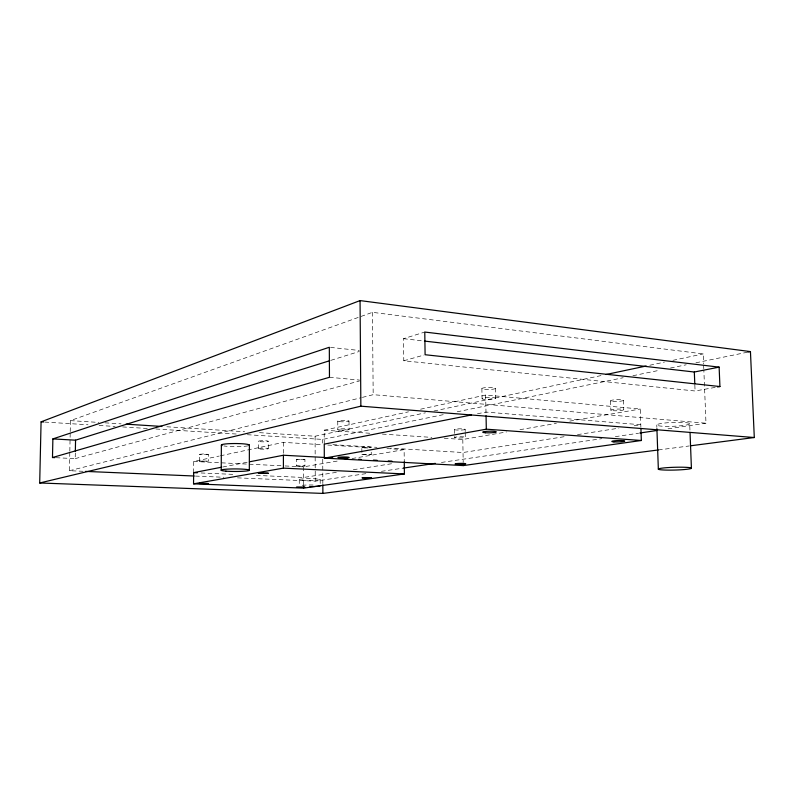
<?xml version="1.0" encoding="UTF-8"?>
<svg xmlns="http://www.w3.org/2000/svg" width="794" height="794" viewBox="0 0 794 794"><rect width="100%" height="100%" fill="white"/><g stroke="black" fill="none" stroke-linecap="round" stroke-linejoin="round"><path stroke-width="0.6" stroke-dasharray="3.97 2.98" d="M268.273 448.62L268.283 441.246M258.378 448.66L258.397 441.295M199.324 461.145L199.403 454.327L203.373 453.95L208.356 454.396L208.286 461.215L199.324 461.145L208.316 461.106M193.637 472.638L193.736 461.473L219.174 456.054M56.066 457.711L75.202 458.624L75.321 452.471M83.033 471.289L69.445 470.713L69.812 452.391M69.832 451.171L70.2 432.839M70.219 431.618L70.438 420.622L372.455 312.34L703.196 353.916L703.593 363.821M208.356 454.396L199.373 454.446M296.331 459.508L304.926 459.468L304.936 465.88L300.757 466.306L296.341 465.929L296.331 459.508L304.926 459.468M296.341 465.929L304.936 465.88M361.836 454.486L371.255 454.446L361.965 454.615L361.786 447.469M330.919 360.327L359.295 351.464M715.196 387.393L695.078 390.995L403.779 360.774L403.511 338.681L424.78 332.051M403.779 360.774L423.917 355.067M75.202 458.624L359.503 380.941M69.445 470.713L361.181 397.685M362.382 397.377L373.18 394.678L705.985 423.212L703.841 370.004M324.25 444.144L324.19 430.199L408.533 411.828M420.582 409.208L485.65 395.035L640.262 409.029L640.887 427.162M220.395 455.796L283.398 442.377L322.821 444.739M259.499 432.67L315.099 436.224L425.465 412.811M433.951 411.014L602.527 375.264M649.829 365.24L664.38 362.153M672.875 360.347L703.196 353.916M247.331 434.715L322.662 439.419L443.846 414.537M457.185 411.808L623.201 377.716M632.897 375.731L659.556 370.252M670.464 368.009L686.224 364.783M695.921 362.789L748.027 352.089M477.472 413.763L485.988 412.076L640.798 424.74L633.493 425.882M222.757 467.001L248.224 462.058M444.243 438.228L462.803 439.469L506.562 431.966M519.931 429.673L556.396 423.41M569.764 421.118L640.262 409.029M285.066 465.949L303.576 466.852L339.921 460.619M352.03 458.545L404.116 449.612L404.265 461.761M564.087 436.72L463.031 452.511L390.569 448.144M577.486 434.626L618.883 428.164M336.348 472.361L303.596 477.472L254.179 475.298M353.32 469.711L393.348 463.468M237.436 477.849L315.248 481.164L367.92 473.353M381.398 471.348L403.441 468.083M441.414 462.445L601.872 438.655M615.34 436.65L638.614 433.206M668.012 428.839L705.985 423.212M658.424 449.95L689.152 445.97M195.433 476.072L223.848 477.273M201.051 472.966L235.649 474.484M193.736 461.473L283.825 465.889M332.845 444.66L377.061 447.33M327.743 445.037L370.858 447.627M386.877 448.58L404.116 449.612M70.438 420.622L98.863 422.438M105.036 422.825L121.105 423.857M166.819 426.765L244.671 431.728M44.792 422.071L88.015 424.77M99.131 425.465L115.18 426.467M122.594 426.924L147.297 428.472M155.942 429.008L236.215 434.02M324.19 430.199L371.225 433.345M382.361 434.09L431.867 437.395M329.46 377.299L359.493 380.068M330.522 347.405L359.265 350.462M403.511 338.681L423.232 340.934M703.643 365.051L703.792 368.763M694.839 385.07L695.078 390.995M689.698 423.798A16.476 1.935 -2.2 0 1 664.638 426.328A16.476 1.935 -2.2 0 1 665.382 422.954A16.476 1.935 -2.2 0 1 689.698 423.798L689.986 431.202M656.777 424.969L656.866 427.42M623.469 400.275L623.766 409.654M610.556 400.841L610.854 410.19M495.387 388.455A6.799 1.042 -1.4 0 1 484.529 389.417A6.799 1.042 -1.4 0 1 485.997 387.581A6.799 1.042 -1.4 0 1 495.387 388.455L495.585 398.469A6.809 0.993 -1.4 0 1 484.727 399.392A6.809 0.993 -1.4 0 1 486.196 397.645A6.809 0.993 -1.4 0 1 495.585 398.469M485.65 395.035L486.037 414.528M481.879 388.534L482.077 398.548M465.165 429.415A5.35 0.655 -1 0 1 456.828 430.05A5.35 0.655 -1 0 1 457.513 428.919A5.35 0.655 -1 0 1 465.165 429.415L465.205 431.678M465.224 432.809L465.304 437.345A5.35 0.615 -1 0 1 456.957 437.951A5.35 0.615 -1 0 1 457.642 436.869A5.35 0.615 -1 0 1 465.304 437.345M462.803 439.469L463.2 462.009M454.496 429.514L454.634 437.434M372.455 312.34L373.18 394.678M371.235 452.104L371.255 454.446M349.013 421.038L349.072 429.425M337.758 421.157L337.807 429.534M322.662 439.419L322.682 443.102M322.741 459.061L322.84 483.596M320.181 479.507L320.2 484.717M315.099 436.224L315.248 481.164M303.576 466.852L303.616 485.759M299.269 479.596L299.288 485.859M283.398 442.377L283.408 455.24M302.206 485.263A10.461 0.814 -0.2 0 1 314.9 485.074M247.946 445.831A14.054 1.558 0.2 0 1 223.819 445.93M260.005 441.682A4.953 0.566 0.1 0 0 268.173 441.395A4.953 0.566 0.1 0 0 261.831 440.73A4.953 0.566 0.1 0 0 260.005 441.682M363.989 447.895A4.704 0.516 -0.5 0 0 371.195 447.429A4.704 0.516 -0.5 0 0 364.287 447.012A4.704 0.516 -0.5 0 0 363.989 447.895M612.66 401.377A6.471 0.893 -2.1 0 0 623.32 400.513A6.471 0.893 -2.1 0 0 615.052 399.779A6.471 0.893 -2.1 0 0 612.66 401.377M339.514 421.654A5.637 0.734 -0.3 0 0 348.864 421.237A5.637 0.734 -0.3 0 0 341.777 420.403A5.637 0.734 -0.3 0 0 339.514 421.654M259.985 449.027A4.953 0.536 0.1 0 0 268.164 448.759A4.953 0.536 0.1 0 0 261.822 448.124A4.953 0.536 0.1 0 0 259.985 449.027M339.564 430.011A5.637 0.695 -0.3 0 0 348.923 429.604A5.637 0.695 -0.3 0 0 341.827 428.82A5.637 0.695 -0.3 0 0 339.564 430.011M612.948 410.706A6.471 0.854 -2.1 0 0 623.627 409.883A6.471 0.854 -2.1 0 0 615.35 409.178A6.471 0.854 -2.1 0 0 612.948 410.706M302.365 480.181A10.461 0.873 -0.2 0 0 319.833 479.725A10.461 0.873 -0.2 0 0 306.97 478.713A10.461 0.873 -0.2 0 0 302.365 480.181"/><path stroke-width="1.19" d="M249.316 470.157L249.385 445.047M221.228 470.276L221.367 445.166M404.265 461.761L404.404 473.939L303.626 488.121L193.547 483.834L193.637 472.638L221.536 467.229M75.341 451.24L75.559 440.174L329.738 360.704M658.424 449.95L322.88 493.411L39.7 482.98L41.08 421.842L360.059 300.589L750.449 351.593L754.3 437.524L690.383 445.811M52.483 457.533L52.88 438.913L329.321 347.276L329.46 377.299L52.483 457.533L54.875 457.652M39.7 482.98L360.863 406.181L754.3 437.524M606.169 374.49L646.197 366.004M748.027 352.089L750.449 351.593M471.388 414.974L324.25 444.144L324.309 458.128L463.259 465.582L641.334 440.491L640.927 428.373M424.462 341.083L694.323 372.019L719.126 367.136L719.93 386.539L717.568 386.966M249.435 461.82L283.408 455.24L324.101 457.433M324.309 458.128L486.315 429.187L641.334 440.491M193.547 483.834L283.408 468.132L404.404 473.939M403.441 468.083L435.291 463.359M639.845 433.018L656.985 430.477M85.504 471.398L194.202 476.013M193.637 472.638L197.349 472.797M330.264 457.771L332.736 457.9M343.832 458.505L347.534 458.704M358.63 459.299L361.101 459.438M373.428 460.103L377.13 460.302M388.226 460.897L391.928 461.096M52.88 438.913L75.559 440.174M126.047 424.165L161.877 426.447M41.08 421.842L43.551 421.991M719.93 386.539L425.098 354.729L424.78 332.051L719.126 367.136M694.323 372.019L694.79 383.879M690.036 432.432L691.415 468.222A16.545 1.389 -1.6 0 1 666.226 470.088A16.545 1.389 -1.6 0 1 667.01 467.656A16.545 1.389 -1.6 0 1 691.415 468.222M656.906 428.651L658.345 469.125M486.057 415.748L486.315 429.187M463.22 463.2L463.259 465.582M360.059 300.589L360.863 406.181M322.85 484.826L322.88 493.411M303.616 485.759L303.626 488.121M283.408 455.24L283.408 468.132M319.833 485.551A10.461 0.814 -0.2 0 1 309.878 486.613M222.141 445.563A14.054 1.558 0.2 0 1 234.339 443.538A14.054 1.558 0.2 0 1 249.137 445.454M199.175 483.467L208.157 483.516L199.175 483.467M258.427 473.174L268.243 473.244L258.427 473.174M296.49 487.288L304.985 487.327L296.49 487.288M362.213 477.859L371.453 477.919L362.213 477.859M457.404 464.341A5.36 0.506 -0.9 0 0 465.76 463.835A5.36 0.506 -0.9 0 0 458.088 463.458A5.36 0.506 -0.9 0 0 457.404 464.341M339.723 457.959A5.647 0.566 -0.3 0 0 349.102 457.622A5.647 0.566 -0.3 0 0 341.996 456.987A5.647 0.566 -0.3 0 0 339.723 457.959M485.372 432.75A6.828 0.814 -1.2 0 0 496.27 431.986A6.828 0.814 -1.2 0 0 486.851 431.321A6.828 0.814 -1.2 0 0 485.372 432.75M613.931 441.891A6.491 0.695 -1.7 0 0 624.65 441.206A6.491 0.695 -1.7 0 0 616.343 440.64A6.491 0.695 -1.7 0 0 613.931 441.891M225.933 471.14A14.084 1.27 0.1 0 0 249.058 470.485A14.084 1.27 0.1 0 0 230.776 468.986A14.084 1.27 0.1 0 0 225.933 471.14"/></g></svg>
